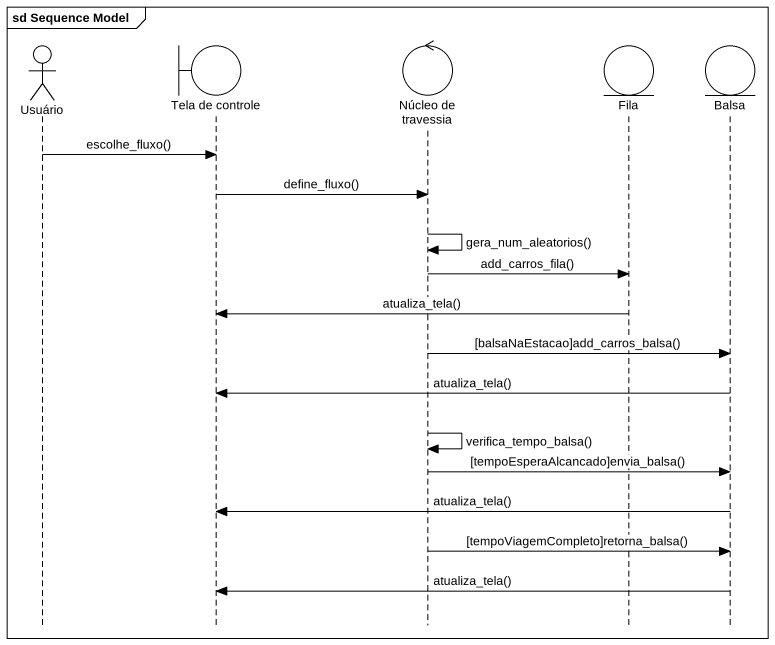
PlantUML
@startuml
mainframe sd Sequence Model
hide footbox
actor Usuário
boundary "Tela de controle" as Tela_de_controle
control "Núcleo de travessia" as Núcleo_de_travessia
entity Fila
entity Balsa

Usuário -> Tela_de_controle : escolhe_fluxo()
Tela_de_controle -> Núcleo_de_travessia : define_fluxo()
Núcleo_de_travessia -> Núcleo_de_travessia : gera_num_aleatorios()
Núcleo_de_travessia -> Fila : add_carros_fila()
Fila -> Tela_de_controle : atualiza_tela()
Núcleo_de_travessia -> Balsa : [balsaNaEstacao]add_carros_balsa()
Balsa -> Tela_de_controle : atualiza_tela()
Núcleo_de_travessia -> Núcleo_de_travessia : verifica_tempo_balsa()
Núcleo_de_travessia -> Balsa : [tempoEsperaAlcancado]envia_balsa()
Balsa -> Tela_de_controle : atualiza_tela()
Núcleo_de_travessia -> Balsa : [tempoViagemCompleto]retorna_balsa()
Balsa -> Tela_de_controle : atualiza_tela()
@enduml
